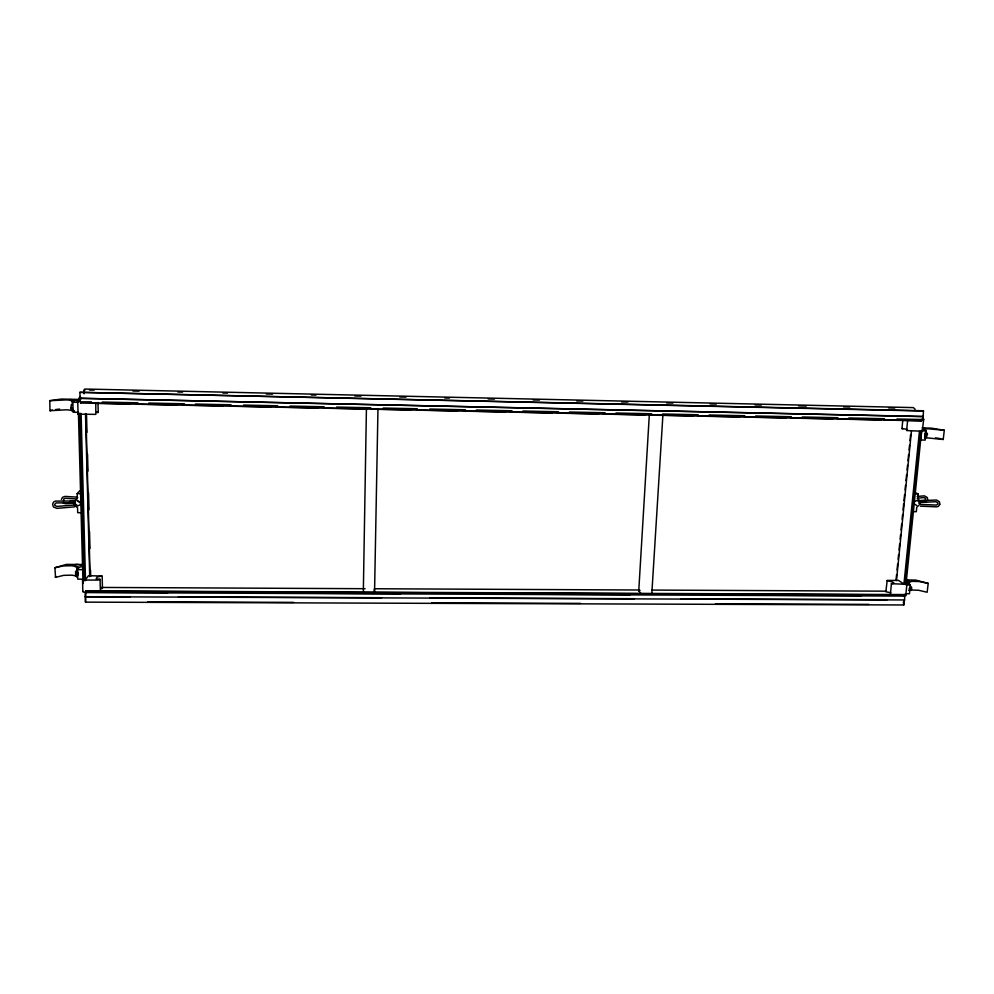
<?xml version="1.0" encoding="UTF-8"?>
<svg xmlns="http://www.w3.org/2000/svg" width="994" height="994" viewBox="0 0 994 994"><rect width="100%" height="100%" fill="white"/><g stroke="black" fill="none" stroke-linecap="round" stroke-linejoin="round"><path stroke-width="1.49" d="M365.295 593.443L363.555 592.958L363.369 589.517L366.426 408.522M372.849 593.468L374.539 593.008L377.968 409.056M909.46 587.963L909.013 590.411M641.341 594.176L638.757 590.809L649.331 414.597M651.778 594.226L662.899 415.132M77.11 498.628L77.408 497.149L65.119 496.404L62.585 497.236L61.417 499.423M77.992 572.184L77.967 575.104M890.748 592.71L885.853 591.79L887.182 580.434L898.501 580.409L903.186 583.565L906.901 584.31L905.745 595.605L904.938 595.779L903.372 595.779L903.571 594.561L85.782 590.921L85.149 594.35L85.211 596.723L904.552 599.954L904.714 597.021L903.832 596.089L85.633 592.561M907.013 429.259L901.956 428.65L902.838 419.803M886.959 580.583C889.071 581.018 898.178 583.143 891.394 583.714L890.375 594.772M923.004 418.971L923.712 419.294L922.233 431.247L906.615 430.551L907.659 420.151M896.116 579.191L896.588 574.582M897.048 569.96L897.657 563.809M898.129 559.187L898.588 554.577M899.048 549.955L899.669 543.805M900.129 539.183L900.589 534.573M901.049 529.951L901.67 523.801M902.13 519.179L902.589 514.557M903.049 509.947L903.67 503.784M903.981 500.715L904.59 494.552M905.062 489.943L905.522 485.32M905.981 480.698L906.603 474.548M907.062 469.926L907.522 465.316M907.982 460.694L908.603 454.544M909.063 449.922L909.522 445.312M909.982 440.69L910.603 434.54M896.476 580.583L911.448 431.11M903.919 584.248L919.438 431.309M896.936 418.983L921.773 419.518L921.637 420.835L921.351 419.356M904.776 584.273L920.456 431.234M903.832 596.089L903.571 594.561M903.372 601.991L903.757 604.973L904.552 599.954M921.773 419.518L922.966 418.921L923.488 410.982L922.805 410.746L79.893 392.332L80.216 401.849L91.411 401.837M906.019 584.112L921.562 431.259M926.159 430.899L921.711 430.8L920.779 440.007L925.215 440.081L926.159 430.899L923.289 429.781L925.215 429.408A8.822 1.168 4.6 0 1 928.272 428.799L944.3 430.278L931.366 428.141L922.146 427.88M915.598 492.738L918.133 494.006L917.661 498.541L920.171 501.311L919.848 504.467M906.677 579.924L915.685 580.086L928.197 583.391L919.5 581.589L912.604 581.328A8.611 2 6.4 0 0 909.56 582.447L909.46 583.167L907.646 583.155L910.38 584.981L909.473 593.741L905.136 593.729M928.197 583.391L927.154 592.262L918.605 590.262L911.709 590.001A8.598 2.05 6.5 0 0 909.162 590.61M924.755 438.217A8.809 1.218 4.7 0 1 927.34 437.894L943.219 439.51L944.3 430.278M76.116 574.06L75.619 575.737L75.643 571.264L76.116 572.507M71.444 407.528L70.934 408.956L71.257 404.67M85.844 593.12L85.484 602.14L903.757 604.973M924.718 436.813L924.83 433.073M75.308 502.343L75.345 503.958L77.818 505.934L80.862 504.356M76.973 574.495L77.047 577.191L76.203 576.421A9.393 2.323 -2.5 0 0 71.518 575.166L63.666 575.352L55.527 577.377L54.931 567.723L66.387 564.393L82.862 564.517M918.965 503.635L919.115 502.132L917.226 500.305L914.43 501.759M54.931 567.723L63.38 565.921L71.245 565.748A9.406 2.261 -2.4 0 1 75.942 566.978L78.899 567.748L77.52 569.649L77.781 579.154L85.882 579.216L88.503 575.7L102.109 576.035L97.3 576.955L96.132 578.794L100.083 579.365L100.369 591.517L98.133 592.287M102.158 576.234L102.444 588.299L101.425 588.846M100.083 579.365L97.834 580.098L83.72 580.024L82.813 579.229M85.211 596.723L130.313 596.711M168.048 592.635L84.043 592.225L83.136 591.405M939.752 504.231L938.398 506.381L936.584 506.853L920.394 506.157M925.936 433.632L927.104 433.111L927.477 434.241L926.383 437.124M74.587 411.131L71.556 410.621A9.642 1.342 -0.4 0 0 66.76 409.801L50.011 410.696L52.309 410M910.218 586.994L911.336 586.783L911.697 587.976L911.237 590.424L910.144 589.678M638.757 590.809L640.024 590.374M50.011 410.696L49.75 400.657L61.516 399.041L79.98 399.476M74.152 501.436L77.321 498.516L77.184 493.62L79.706 490.887M903.832 594.909L902.825 595.071M918.829 505.374L916.779 507.164L916.319 511.686L913.424 511.649M95.784 402.756L95.809 414.386L78.116 414.138L77.694 401.154L81.471 398.37M97.996 402.483L98.232 412.386L97.176 412.672M78.116 414.138L78.787 413.752M80.551 401.601L80.589 403.03L80.75 401.452M78.352 412.336L73.146 412.224L72.873 402.222L74.314 401.178L71.282 400.681A9.654 1.292 -0.3 0 0 66.474 399.899L49.7 400.719M84.266 390.331L84.9 390.244M915.139 409.255L913.374 407.602L84.838 389.027L83.993 389.971L84.03 393.848M55.266 577.092L56.099 576.52M79.942 398.06L78.861 398.184L79.669 397.948M906.901 584.31L891.394 583.714M76.985 500.727L80.8 502.069M901.956 428.65L903.012 428.526M926.408 501.858L919.711 502.318M77.507 400.781L69.816 399.613L78.464 400.073M923.712 419.294L922.879 419.369M922.395 429.458L925.066 428.526L923.687 428.252M55.515 409.565L59.628 409.081M904.055 594.934L903.037 595.095M917.201 496.453L924.333 495.832L927.402 497.596L927.638 499.883M917.238 498.193L924.022 497.596L925.675 498.503L925.19 500.429L919.5 500.616M69.816 501.51L75.395 501.075M73.78 503.039L65.219 503.722L63.007 502.678M74.426 504.989L57.105 506.418L54.956 505.561L54.658 504.43L56.086 502.914L74.289 502.877M74.625 506.865L56.919 508.369L53.465 506.99L52.57 504.207L53.688 501.92L55.502 501.088L74.177 501.026M920.543 500.703L936.497 500.019L939.492 501.821L939.79 504.505M920.643 502.442L935.95 501.734L937.851 502.877L937.963 503.946L936.435 505.076L920.519 504.405M147.845 601.867L293.615 602.376M431.644 602.861L580.533 603.383M715.456 603.855L868.992 604.389M905.335 582.621L909.485 580.943L908.143 580.521M906.031 584.957L910.38 584.981M101.475 587.442L365.059 588.697M374.353 588.746L639.49 590.014M651.89 590.076L886.014 591.182M85.596 591.206L904.913 594.909M289.068 593.157L400.768 593.642M521.788 594.163L630.382 594.636M754.496 595.17L861.549 595.642M178.398 596.897L381.584 597.705M429.669 597.891L634.408 598.699M680.94 598.885L887.232 599.705M77.52 569.649L82.589 569.674M81.086 512.742L77.706 512.705L77.569 507.822L74.252 504.84L73.954 501.92M914.207 503.883L916.704 505.412M77.184 493.62L80.576 493.67M915.213 493.956L918.133 494.006M79.893 392.332L923.488 410.982M922.929 416.498L80.042 398.308L923.202 416.598M78.091 400.868L79.147 400.905M102.283 402.061L137.98 402.818M148.839 403.055L184.536 403.812M195.396 404.049L231.093 404.806M243.518 405.067L277.661 405.8M290.074 406.061L324.218 406.794M336.643 407.055L370.787 407.776M383.199 408.049L417.343 408.77M429.768 409.031L465.465 409.801M476.325 410.025L512.022 410.783M522.881 411.019L558.578 411.777M569.45 412.013L605.147 412.771M616.007 413.007L651.704 413.765M662.576 413.989L698.273 414.759M709.132 414.983L744.829 415.74M755.701 415.977L791.398 416.734M802.257 416.971L837.954 417.728M848.826 417.965L884.523 418.722M72.873 402.222L78.079 402.334M90.094 403.079L130.413 403.937M136.613 404.061L176.92 404.918M183.132 405.055L223.439 405.9M229.651 406.037L271.511 406.919M276.17 407.018L318.03 407.913M324.23 408.037L364.549 408.894M370.75 409.031L411.069 409.876M417.269 410.013L457.588 410.87M463.788 410.994L505.66 411.889M510.307 411.976L552.179 412.87M556.826 412.97L598.699 413.852M603.346 413.951L645.218 414.833M649.865 414.933L693.278 415.852M697.937 415.952L739.797 416.846M744.456 416.946L786.316 417.828M790.976 417.927L832.835 418.809M837.495 418.909L880.908 419.828M884.001 419.903L921.227 420.686M80.589 403.03L921.637 420.835M89.472 390.046L94.132 390.145M132.923 391.015L139.123 391.151M177.914 392.021L182.573 392.121M222.917 393.028L227.564 393.127M266.355 393.997L272.555 394.133M311.346 395.003L316.005 395.103M354.796 395.972L360.996 396.109M399.787 396.979L405.999 397.115M444.778 397.973L449.437 398.085M488.228 398.954L494.428 399.091M533.219 399.948L539.431 400.097M576.669 400.93L582.869 401.067M621.66 401.936L627.873 402.073M666.651 402.93L672.863 403.079M710.101 403.912L716.301 404.049M755.092 404.906L761.305 405.055M798.542 405.887L806.296 406.061M843.533 406.881L849.746 407.031M888.524 407.888L894.737 408.037M78.924 401.39L77.694 401.154M75.792 498.926L65.368 498.292L63.852 498.789L63.579 500.877M96.704 412.088L98.232 412.386M904.652 594.946L905.745 595.605M935.453 437.869L940.324 438.627M72.351 409.988L73.742 410.348M941.989 439L943.343 439.41M921.798 430.837L922.507 431.172M80.328 503.088L77.88 501.138M374.253 589.579L374.539 593.008M77.408 497.149L77.47 498.093M78.427 413.255L83.011 583.54M82.527 579.639L82.85 591.828M72.14 401.129L72.251 405.39M72.338 408.236L72.413 411.081M76.786 567.736L76.898 571.786M86.54 415.442L86.987 432.452M87.547 454.109L87.981 471.131M88.541 492.788L88.975 509.798M89.535 531.455L89.969 548.477M90.529 570.121L90.69 576.309M85.894 413.591L90.094 575.588M85.509 413.715L89.721 576.719M81.086 413.405L85.521 580.633M85.782 590.921L85.819 592.275M80.34 396.42L80.415 399.315M85.335 596.524L85.484 602.14M80.079 413.392L84.552 580.645M79.719 413.28L84.192 580.446M82.924 565.698C77.594 570.481 68.275 561.212 82.924 565.698"/></g></svg>
